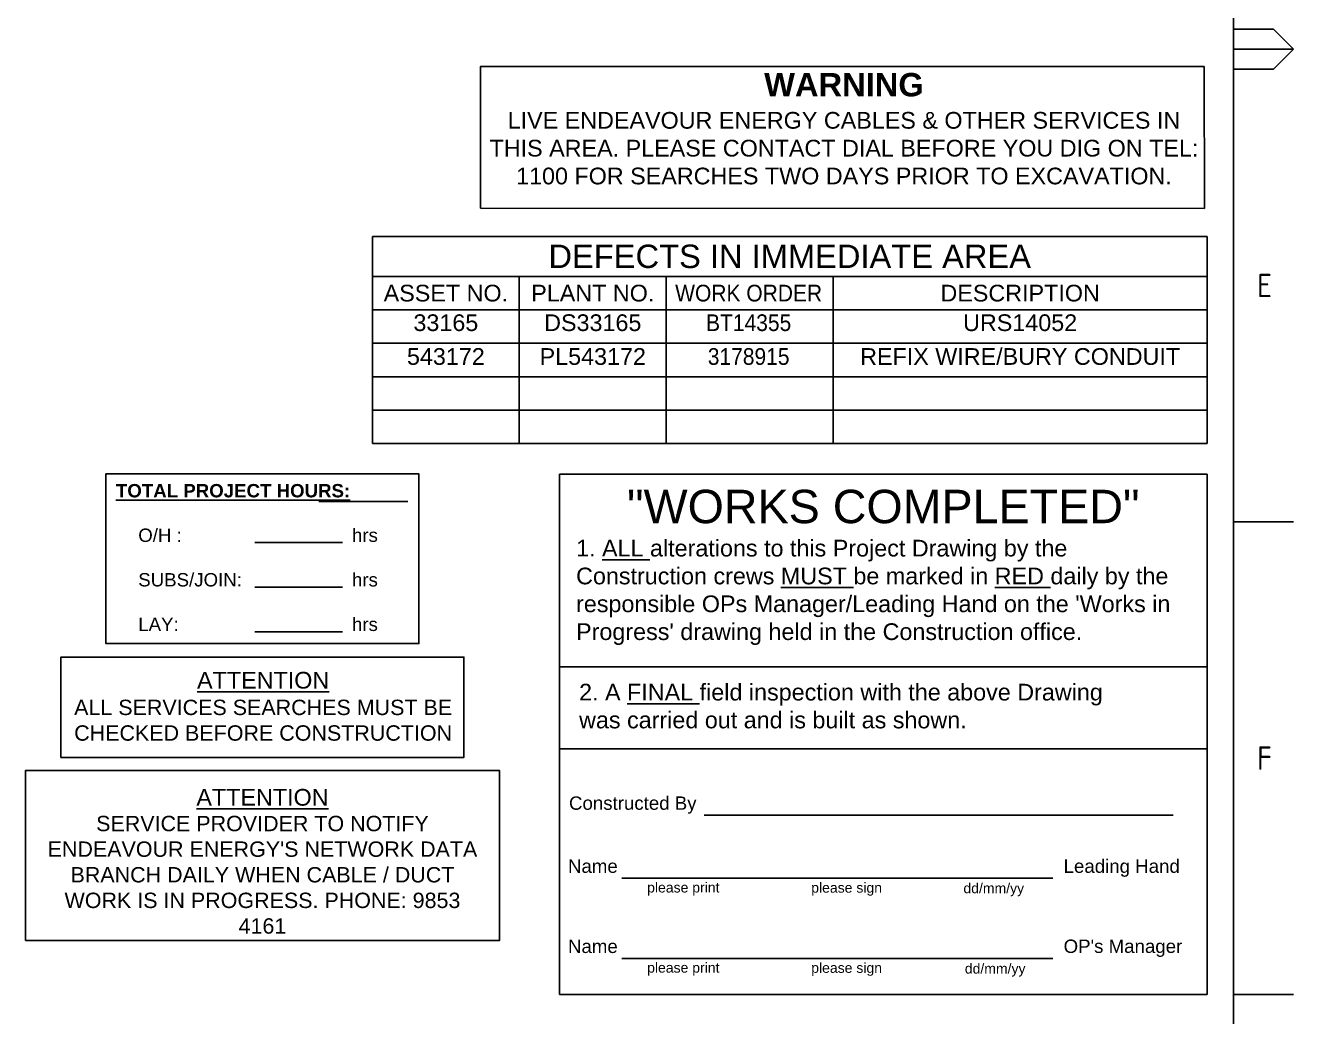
# Paper-space layout 'A1' of a CAD drawing. Header units: metres, sheet in millimetres. Extents: x -21 to 813, y -3 to 583.
# Drawn here: x 622.9 to 812.8, y 145.4 to 293.8 of the extents above; entities that cross this region are included whole.
import ezdxf
from ezdxf.enums import TextEntityAlignment as Align

# ---------------------------------------------------------------- set-up
doc = ezdxf.new("R2010")
doc.units = ezdxf.units.M
doc.layers.get('0').update_dxf_attribs({"color": 6})
doc.layers.add('Notes', color=7, linetype='Continuous')
doc.layers.add('SupportsUG_SP_EXT', color=7, linetype='Continuous')
doc.styles.add('ARIAL', font='arial.ttf', dxfattribs={"height": 2})
doc.styles.add('iecISOCP', font='isocp.shx')
doc.styles.get("Standard").update_dxf_attribs({"font": 'arial.ttf'})

# ---------------------------------------------------------------- blocks, each defined once
blk = doc.blocks.new('Note_Warning')
at = {"layer": 'Notes', "color": 0, "linetype": 'Continuous'}
blk.add_lwpolyline([(0, 0), (108.42, -0.04), (108.37, 21.2), (0.02, 21.22)], close=True, dxfattribs=at)
at = {"layer": 'Notes', "color": 0, "linetype": 'Continuous', "insert": (54.44, 20.23), "char_height": 3.5, "width": 105.9, "attachment_point": 2, "style": 'iecISOCP'}
blk.add_mtext('{\\fArial|b1|i0|c0|p34;WARNING\\P\\fArial|b0|i0|c0|p34;\\H0.7143x;LIVE ENDEAVOUR ENERGY CABLES & OTHER SERVICES IN THIS AREA. PLEASE CONTACT DIAL BEFORE YOU DIG ON TEL: 1100 FOR SEARCHES TWO DAYS PRIOR TO EXCAVATION.}', dxfattribs=at)
blk = doc.blocks.new('Note_Project Hours')
at = {"layer": 'Notes'}
blk.add_lwpolyline([(0, 25.42), (46.86, 25.42), (46.86, 0), (0, 0)], close=True, dxfattribs=at)
for points in [[(31.87, 21.27), (45.21, 21.27)], [(22.27, 15.15), (35.41, 15.15)], [(22.27, 8.46), (35.41, 8.46)], [(22.27, 1.78), (35.41, 1.78)]]:
    blk.add_lwpolyline(points, dxfattribs=at)
at = {"layer": 'Notes', "insert": (-3.17, 23.9), "char_height": 2, "width": 55.0391, "attachment_point": 1}
blk.add_mtext('{\\fArial|b1|i0|c238|p34;      \\LTOTAL PROJECT HOURS:\\P\\P\\fArial|b0|i0|c238|p34;\\l^IO/H :^I^I^I^Ihrs\\P\\P^ISUBS/JOIN:^I^I^Ihrs\\P\\P\\pi-4,l6,t6;^I^ILAY:   ^I^I^Ihrs}', dxfattribs=at)
blk = doc.blocks.new('Note_Services Searches')
at = {"layer": 'Notes'}
blk.add_lwpolyline([(0, 0), (60.33, 0), (60.33, 15.02), (0, 15.02)], close=True, dxfattribs=at)
at = {"layer": 'Notes', "insert": (30.27, 7.63), "char_height": 2.3, "width": 62.8509, "attachment_point": 5}
blk.add_mtext('{\\fArial|b0|i0|c238|p34;\\H1.087x;\\LATTENTION\\H0.92x;\\P\\lALL SERVICES SEARCHES MUST BE\\PCHECKED BEFORE CONSTRUCTION}', dxfattribs=at)
blk = doc.blocks.new('Note_Notify Integral')
at = {"layer": 'Notes'}
blk.add_lwpolyline([(0, 0), (71, 0), (71, 25.42), (0, 25.42)], close=True, dxfattribs=at)
at = {"layer": 'Notes', "style": 'iecISOCP'}
for s, insert, char_height, width, attachment_point in [('{\\fArial|b0|i0|c0|p34;\\LATTENTION}', (35.5, 22.68), 2.5, 16.7, 2), ("{\\fArial|b0|i0|c0|p34;SERVICE PROVIDER TO NOTIFY ENDEAVOUR ENERGY'S NETWORK DATA BRANCH DAILY WHEN CABLE / DUCT WORK IS IN PROGRESS. PHONE: 9853 4161}", (35.5, 9.82), 2.3, 66.4, 5)]:
    blk.add_mtext(s, dxfattribs=dict(at, insert=insert, char_height=char_height, width=width, attachment_point=attachment_point))
blk = doc.blocks.new('Note_Defect List')
at = {"layer": 'Notes', "color": 0, "linetype": 'Continuous'}
for p, q in [((0, 31), (124.98, 31)), ((124.98, 31), (124.98, 0)), ((0, 25), (124.98, 25)), ((0, 20), (124.98, 20)), ((0, 15), (124.98, 15)), ((0, 10), (124.98, 10)), ((0, 5), (124.98, 5)), ((0, 0), (124.98, 0))]:
    blk.add_line(p, q, dxfattribs=at)
at = {"layer": 'Notes'}
for p, q in [((0, 0), (0, 31)), ((22, 0), (22, 25)), ((44, 0), (44, 25)), ((69, 0), (69, 25))]:
    blk.add_line(p, q, dxfattribs=at)
at = {"layer": 'Notes', "color": 0, "lineweight": 0}
blk.add_line((58.13, 31), (39.77, 31), dxfattribs=at)
at = {"layer": 'Notes', "color": 0, "linetype": 'Continuous', "attachment_point": 5, "style": 'ARIAL'}
for s, insert, char_height, width in [('DEFECTS IN IMMEDIATE AREA', (62.49, 28), 3.5, 124.9809), ('ASSET NO.', (11, 22.5), 2.5, 22), ('PLANT NO.', (33, 22.5), 2.5, 22), ('{\\W0.9;WORK ORDER}', (56.34, 22.5), 2.5, 24.676), ('DESCRIPTION', (96.99, 22.5), 2.5, 55.9809), ('33165', (11, 18.07), 2.5, 22), ('DS33165', (33, 18.07), 2.5, 22), ('{\\W0.9;BT14355}', (56.34, 18.07), 2.5, 24.676), ('URS14052', (96.99, 18.07), 2.5, 55.9809), ('543172', (11, 13.01), 2.5, 22), ('PL543172', (33, 13.01), 2.5, 22), ('REFIX WIRE/BURY CONDUIT', (96.99, 13.01), 2.5, 55.9809)]:
    blk.add_mtext(s, dxfattribs=dict(at, insert=insert, char_height=char_height, width=width))
at = {"layer": 'Notes', "color": 0, "linetype": 'Continuous', "insert": (56.34, 13.01), "char_height": 2.5, "attachment_point": 5, "style": 'ARIAL'}
blk.add_mtext('{\\W0.9;3178915}', dxfattribs=at)
blk = doc.blocks.new('Note_Alterations')
for p, q in [((0, 37.62), (96.96, 37.62)), ((0, 25.35), (96.96, 25.35))]:
    blk.add_line(p, q)
blk.add_lwpolyline([(0, -11.44), (96.96, -11.44), (96.96, 66.44), (0, 66.44)], close=True)
at = {"color": 1}
for points in [[(21.66, 15.4), (91.87, 15.4)], [(9.34, 5.97), (73.85, 5.97)], [(9.34, -6.03), (73.85, -6.03)]]:
    blk.add_lwpolyline(points, dxfattribs=at)
at = {"style": 'ARIAL'}
for s, height, p in [('Constructed By', 2, (1.42, 16.21)), ('Name', 2, (1.27, 6.77)), ('Leading Hand', 2, (75.48, 6.77)), ('please print', 1.5, (13.12, 3.83)), ('please sign', 1.5, (37.69, 3.8)), ('dd/mm/yy', 1.5, (60.48, 3.72)), ('Name', 2, (1.27, -5.23)), ("OP's Manager", 2, (75.48, -5.22)), ('please print', 1.5, (13.12, -8.17)), ('please sign', 1.5, (37.69, -8.2)), ('dd/mm/yy', 1.5, (60.69, -8.31))]:
    blk.add_text(s, height=height, dxfattribs=at).set_placement(p)
at = {"color": 2, "insert": (48.48, 61.58), "char_height": 5, "width": 96.9641, "attachment_point": 5, "style": 'ARIAL'}
blk.add_mtext('"WORKS COMPLETED"', dxfattribs=at)
at = {"char_height": 2.5, "style": 'ARIAL'}
for s, insert, width, attachment_point in [("1. {\\LALL} alterations to this Project Drawing by the Construction crews {\\LMUST} be marked in {\\LRED} daily by the responsible OPs Manager/Leading Hand on the 'Works in Progress' drawing held in the Construction office.", (2.48, 56.63), 89.2844, 1), ('2. A {\\LFINAL} field inspection with the above Drawing was carried out and is built as shown. ', (2.93, 28.37), 84.7749, 7)]:
    blk.add_mtext(s, dxfattribs=dict(at, insert=insert, width=width, attachment_point=attachment_point))
blk = doc.blocks.new('A1_FRAME_TITLE')
at = {"layer": 'Notes', "color": 3, "linetype": 'Continuous'}
blk.add_line((824.37, 5.97), (824.37, 574.39), dxfattribs=at)
at = {"layer": 'Notes', "linetype": 'Continuous'}
for p, q in [((824.37, 293.18), (830.35, 293.18)), ((830.35, 293.18), (833.35, 290.18)), ((833.35, 290.18), (824.35, 290.18)), ((833.35, 290.18), (830.35, 287.18)), ((830.35, 287.18), (824.37, 287.18)), ((824.35, 219.43), (833.35, 219.43)), ((824.35, 148.68), (833.35, 148.68))]:
    blk.add_line(p, q, dxfattribs=at)
blk.add_attdef('DRAFT_NUM', (29.9, 23.29), '', height=2.5, rotation=90)
at = {"layer": 'Notes', "color": 7, "style": 'iecISOCP'}
for s, p in [('E', (827.87, 253.06)), ('F', (827.87, 182.31))]:
    blk.add_text(s, height=3.5, dxfattribs=at).set_placement(p)
at = {"layer": 'Notes', "color": 7, "style": 'iecISOCP', "flags": 8}
blk.add_attdef('VERSION_NO', text='', height=2.5, rotation=90, dxfattribs=at).set_placement((302.04, 43.81), align=Align.MIDDLE_CENTER)
at = {"layer": 'Notes', "color": 7, "style": 'iecISOCP'}
for tag, p in [('CAP_NO', (513.19, 43.46)), ('IE_NUM', (513.05, 37.81)), ('REF_No_1', (335.24, 32.31)), ('REF_1', (362.52, 32.31)), ('GEN_WO', (441.71, 31.76)), ('HV_SWITCH', (513.46, 32.16)), ('REF_No_2', (335.24, 26.31)), ('REF_2', (362.52, 26.31)), ('OH_WO', (441.71, 25.81)), ('UBD_REF', (513.05, 25.83)), ('REF_No_3', (335.24, 20.31)), ('REF_3', (362.52, 20.31)), ('UG_WO', (441.71, 20.05)), ('GIS_MAP_No', (513.05, 20.04)), ('REF_No_4', (335.24, 14.31)), ('REF_4', (362.52, 14.31)), ('SUB_WO', (441.71, 13.81)), ('HV_OP_DIAG', (513.33, 14.2)), ('LGA', (512.95, 7.78))]:
    blk.add_attdef(tag, p, '', height=2.5, dxfattribs=at)
at = {"layer": 'Notes', "style": 'iecISOCP'}
for tag, p in [('T1', (684.37, 39.47)), ('T2', (684.37, 34.35)), ('T3', (684.37, 28.92)), ('T4', (684.37, 23.66)), ('T5', (684.37, 18.23)), ('T6', (684.37, 12.97))]:
    blk.add_attdef(tag, text='', height=3.5, dxfattribs=at).set_placement(p, align=Align.CENTER)
at = {"layer": 'Notes', "color": 7, "style": 'iecISOCP'}
for tag, p in [('scale', (567.76, 33.27)), ('DRAWN', (567.76, 24.93)), ('DATE', (567.76, 16.88)), ('DESIGN', (605.62, 9.15)), ('CHD', (567.76, 8.37))]:
    blk.add_attdef(tag, text='', height=2.5, dxfattribs=at).set_placement(p, align=Align.CENTER)
at = {"layer": 'Notes', "color": 4, "style": 'iecISOCP'}
blk.add_attdef('NUM', text='', height=7, dxfattribs=at).set_placement((792.37, 20.12), align=Align.MIDDLE_CENTER)
at = {"layer": 'Notes', "color": 1, "style": 'iecISOCP'}
blk.add_attdef('REV', text='', height=5, dxfattribs=at).set_placement((820.05, 17.1), align=Align.CENTER)
at = {"layer": 'Notes', "color": 7, "style": 'iecISOCP'}
for tag, p in [('NS', (790.71, 8.12)), ('SHTS', (805.41, 8.12))]:
    blk.add_attdef(tag, text='', height=2.5, dxfattribs=at).set_placement(p, align=Align.MIDDLE)
at = {"layer": 'Notes', "style": 'iecISOCP'}
blk.add_attdef('ExportID', (9.08, 2.39), '', height=2.5, dxfattribs=at)
at = {"layer": 'Notes', "style": 'iecISOCP', "flags": 1}
for tag, p in [('ProjectType', (14.17, -26.8)), ('ProjectNumber', (23.56, -26.82)), ('DrawingNumber', (35.51, -26.8)), ('ProjectDescription', (47.56, -26.83)), ('ExportDate', (60.28, -26.79)), ('ExportUserName', (69.15, -26.8)), ('DesignerCompanyName', (81.48, -26.79)), ('ExportAreaOfInterest', (97.1, -26.81)), ('GIS_SUCCESS', (112, -26.78)), ('CAD_SUCCESS', (121.79, -26.78)), ('DEPOTCODE', (132.11, -26.88)), ('ExportCategories', (140.08, -26.8)), ('Comments', (154.38, -26.88))]:
    blk.add_attdef(tag, p, '', height=1, dxfattribs=at)

psp = doc.layouts.new('A1')

# ---------------------------------------------------------------- block references
at = {"layer": 'Notes'}
for name, p in [('Note_Warning', (691.03, 266.4)), ('Note_Alterations', (702.88, 160.12))]:
    psp.add_blockref(name, p, dxfattribs=at)
at = {"layer": 'Notes', "color": 7}
for name, p in [('Note_Defect List', (674.86, 231.16)), ('Note_Project Hours', (634.97, 201.2)), ('Note_Services Searches', (628.23, 184.18)), ('Note_Notify Integral', (622.9, 156.77))]:
    psp.add_blockref(name, p, dxfattribs=at)
at = {"layer": 'SupportsUG_SP_EXT'}
psp.add_blockref('A1_FRAME_TITLE', (-20.55, 0), dxfattribs=at)

doc.saveas('drawing.dxf')
